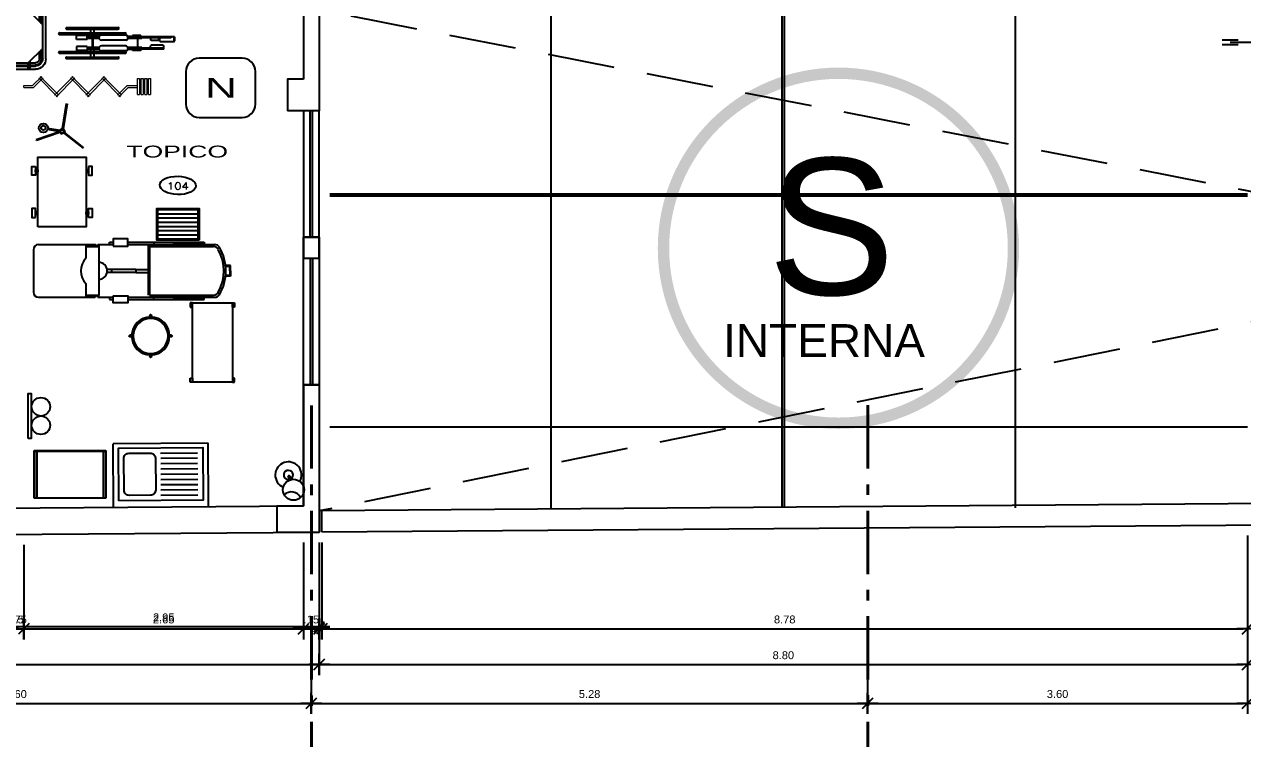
# Model space of a CAD drawing. Header units: millimetres. Extents: x 791 to 2661, y 209 to 602.
# Drawn here: x 1183.14 to 1194.69, y 471.18 to 477.95 of the extents above; entities that cross this region are included whole.
import ezdxf
from ezdxf.enums import TextEntityAlignment as Align

# ---------------------------------------------------------------- set-up
doc = ezdxf.new("R2010")
doc.units = ezdxf.units.MM
doc.header["$LTSCALE"] = 0.1
doc.header["$PDMODE"] = 3
for name, pattern in [('ACAD_ISO10W100', [18, 12, -3, 0, -3]), ('DASHDOT', [1, 0.5, -0.25, 0, -0.25]), ('HIDDEN', [9.525, 6.35, -3.175]), ('HIDDEN2', [4.7625, 3.175, -1.5875])]:
    doc.linetypes.add(name, pattern=pattern)
for name, color, linetype in [('01', 1, 'Continuous'), ('01-COTAS EJE', 1, 'Continuous'), ('02', 8, 'Continuous'), ('03', 8, 'Continuous'), ('06', 1, 'Continuous'), ('1TEXTO-05', 5, 'Continuous'), ('COLUMNAS', 1, 'Continuous'), ('DUDA', 7, 'Continuous'), ('Equipamiento', 1, 'Continuous'), ('Layer1', 1, 'Continuous'), ('N-AMB', 2, 'Continuous'), ('Pisos', 253, 'Continuous'), ('Proyecciones', 9, 'HIDDEN'), ('Sanitarios', 1, 'Continuous'), ('SEÑALES', 1, 'Continuous'), ('señalizacion', 1, 'Continuous')]:
    doc.layers.add(name, color=color, linetype=linetype)
doc.layers.add('EJES', color=1, linetype='DASHDOT', lineweight=40)
doc.layers.add('MUEBLES', color=8, linetype='HIDDEN2', lineweight=9)
doc.styles.add('0', font='romans.SHX', dxfattribs={"width": 1.5})
doc.styles.add('ROMANS', font='', dxfattribs={"oblique": 1, "height": 0.075})
doc.styles.add('SW-LEXBT', font='swissel.ttf')
doc.styles.get('ROMANS').set_extended_font_data('Arial')
doc.dimstyles.new('COTAS 50', dxfattribs={"dimscale": 2, "dimtxt": 1.5, "dimasz": 0.02, "dimexe": 0.05, "dimexo": 0.05, "dimgap": 0.025, "dimtad": 3, "dimzin": 4, "dimdsep": 46, "dimtxsty": 'ROMANS', "dimblk": 'LLL', "dimcen": 0, "dimdle": 0.18, "dimclrd": 256, "dimclre": 1, "dimclrt": 3, "dimadec": 0, "dimazin": 0, "dimtfac": 1, "dimtix": 1, "dimtofl": 0, "dimtmove": 1, "dimatfit": 3, "dimldrblk": 'OPEN90', "dimfxl": 0.18, "dimtolj": 1, "dimtzin": 0, "dimarcsym": 0})

# ---------------------------------------------------------------- blocks, each defined once
blk = doc.blocks.new('H-7')
for p, q in [((0, 0.01), (0.09, 0.01)), ((0, 0.01), (0, -0.01)), ((0.09, 0.01), (0.182, -0.082)), ((0.318, 0.096), (0.14, -0.082)), ((0.332, 0.082), (0.154, -0.096)), ((0.29, 0.082), (0.468, -0.096)), ((0.304, 0.096), (0.482, -0.082)), ((0.618, 0.096), (0.44, -0.082)), ((0.632, 0.082), (0.454, -0.096)), ((0.587, 0.082), (0.765, -0.096)), ((0.601, 0.096), (0.779, -0.082)), ((0.915, 0.096), (0.737, -0.082)), ((0.929, 0.082), (0.751, -0.096)), ((0.887, 0.082), (0.979, -0.01)), ((0.901, 0.096), (0.987, 0.01)), ((0.987, 0.01), (1.076, 0.01)), ((1.076, 0.075), (1.096, 0.075)), ((1.076, 0.075), (1.076, -0.075)), ((1.096, -0.075), (1.096, 0.075)), ((1.111, 0.075), (1.131, 0.075)), ((1.111, 0.075), (1.111, -0.075)), ((1.131, -0.075), (1.131, 0.075)), ((1.146, 0.075), (1.166, 0.075)), ((1.146, 0.075), (1.146, -0.075)), ((1.166, -0.075), (1.166, 0.075)), ((1.181, 0.075), (1.201, 0.075)), ((1.181, 0.075), (1.181, -0.075)), ((1.201, -0.075), (1.201, 0.075)), ((0, -0.01), (0.082, -0.01)), ((0.082, -0.01), (0.168, -0.096)), ((0.979, -0.01), (1.076, -0.01)), ((1.076, -0.075), (1.096, -0.075)), ((1.111, -0.075), (1.131, -0.075)), ((1.146, -0.075), (1.166, -0.075)), ((1.181, -0.075), (1.201, -0.075))]:
    blk.add_line(p, q)
blk = doc.blocks.new('B-9')
for p, q in [((-0.968, -0.065), (-0.618, -0.065)), ((-0.968, -0.115), (-0.618, -0.115)), ((-0.968, -0.165), (-0.618, -0.165)), ((-0.968, -0.215), (-0.618, -0.215)), ((-0.968, -0.215), (-0.618, -0.215)), ((-0.968, -0.265), (-0.618, -0.265)), ((-0.968, -0.315), (-0.618, -0.315)), ((-0.968, -0.365), (-0.618, -0.365)), ((-0.968, -0.415), (-0.618, -0.415)), ((-0.968, -0.465), (-0.618, -0.465))]:
    blk.add_line(p, q)
blk.add_lwpolyline([(-1.368, -0.015), (-1.368, -0.515), (-0.568, -0.515), (-0.568, -0.015)], close=True)
blk.add_lwpolyline([(-1.318, -0.115), (-1.318, -0.415, 0.414214), (-1.268, -0.465), (-1.068, -0.465, 0.414214), (-1.018, -0.415), (-1.018, -0.115, 0.414214), (-1.068, -0.065), (-1.268, -0.065, 0.414214)], format="xyb", close=True)
blk = doc.blocks.new('LLL')
for p, q in [((2.5, 0), (-2.5, 0)), ((0, 2.5), (0, -2.5))]:
    blk.add_line(p, q)
at = {"color": 3}
blk.add_line((-1.25, -1.25), (1.25, 1.25), dxfattribs=at)
at = {"layer": 'Defpoints', "color": 0, "linetype": 'ByBlock'}
blk.add_point((0, 0), dxfattribs=at)
blk.add_point((0, 0), dxfattribs=at)
blk = doc.blocks.new('*D273')
at = {"layer": '01-COTAS EJE', "color": 1, "lineweight": -2, "ltscale": 0.15, "transparency": 16777216}
for p, q in [((1185.931, 473.035), (1185.931, 472.116)), ((1180.181, 472.991), (1180.181, 472.116))]:
    blk.add_line(p, q, dxfattribs=at)
at = {"layer": '01-COTAS EJE', "lineweight": -2, "ltscale": 0.15, "transparency": 16777216}
blk.add_line((1180.221, 472.216), (1185.891, 472.216), dxfattribs=at)
at = {"layer": 'Defpoints', "color": 0, "ltscale": 0.15, "transparency": 16777216}
for p in [(1185.931, 473.135), (1180.181, 473.091), (1185.931, 472.216)]:
    blk.add_point(p, dxfattribs=at)
at = {"layer": '01-COTAS EJE', "lineweight": -2, "ltscale": 0.15, "transparency": 16777216, "xscale": 0.04, "yscale": 0.04, "zscale": 0.04, "rotation": 180}
blk.add_blockref('LLL', (1180.181, 472.216), dxfattribs=at)
at = {"layer": '01-COTAS EJE', "lineweight": -2, "ltscale": 0.15, "transparency": 16777216, "xscale": 0.04, "yscale": 0.04, "zscale": 0.04}
blk.add_blockref('LLL', (1185.931, 472.216), dxfattribs=at)
at = {"layer": '01-COTAS EJE', "color": 3, "ltscale": 0.15, "transparency": 16777216, "insert": (1183.056, 472.305), "char_height": 0.075, "attachment_point": 5, "style": 'ROMANS'}
blk.add_mtext('\\A1;5.75', dxfattribs=at)
blk = doc.blocks.new('_OPEN90')
at = {"color": 0, "linetype": 'ByBlock', "ltscale": 0.7}
for p, q in [((0, 0), (-1, 0)), ((-0.5, 0.5), (0, 0)), ((0, 0), (-0.5, -0.5))]:
    blk.add_line(p, q, dxfattribs=at)
blk = doc.blocks.new('*D274')
at = {"layer": '01-COTAS EJE', "color": 1, "lineweight": -2, "ltscale": 0.15, "transparency": 16777216}
for p, q in [((1185.931, 473.035), (1185.931, 472.137)), ((1182.981, 473.012), (1182.981, 472.137))]:
    blk.add_line(p, q, dxfattribs=at)
at = {"layer": '01-COTAS EJE', "lineweight": -2, "ltscale": 0.15, "transparency": 16777216}
blk.add_line((1185.891, 472.237), (1183.021, 472.237), dxfattribs=at)
at = {"layer": 'Defpoints', "color": 0, "ltscale": 0.15, "transparency": 16777216}
for p in [(1185.931, 473.135), (1182.981, 473.112), (1182.981, 472.237)]:
    blk.add_point(p, dxfattribs=at)
at = {"layer": '01-COTAS EJE', "lineweight": -2, "ltscale": 0.15, "transparency": 16777216, "xscale": 0.04, "yscale": 0.04, "zscale": 0.04, "rotation": 180}
blk.add_blockref('LLL', (1182.981, 472.237), dxfattribs=at)
at = {"layer": '01-COTAS EJE', "lineweight": -2, "ltscale": 0.15, "transparency": 16777216, "xscale": 0.04, "yscale": 0.04, "zscale": 0.04}
blk.add_blockref('LLL', (1185.931, 472.237), dxfattribs=at)
at = {"layer": '01-COTAS EJE', "color": 3, "ltscale": 0.15, "transparency": 16777216, "insert": (1184.456, 472.325), "char_height": 0.075, "attachment_point": 5, "style": 'ROMANS'}
blk.add_mtext('\\A1;2.95', dxfattribs=at)
blk = doc.blocks.new('*D227')
at = {"layer": '01-COTAS EJE', "color": 1, "lineweight": -2, "ltscale": 0.15, "transparency": 16777216}
for p, q in [((1182.981, 473.012), (1182.981, 472.116)), ((1183.131, 473.013), (1183.131, 472.116))]:
    blk.add_line(p, q, dxfattribs=at)
at = {"layer": '01-COTAS EJE', "lineweight": -2, "ltscale": 0.15, "transparency": 16777216}
for p, q in [((1182.941, 472.216), (1182.901, 472.216)), ((1183.171, 472.216), (1183.211, 472.216))]:
    blk.add_line(p, q, dxfattribs=at)
at = {"layer": 'Defpoints', "color": 0, "ltscale": 0.15, "transparency": 16777216}
for p in [(1182.981, 473.112), (1183.131, 473.113), (1183.131, 472.216)]:
    blk.add_point(p, dxfattribs=at)
at = {"layer": '01-COTAS EJE', "lineweight": -2, "ltscale": 0.15, "transparency": 16777216, "xscale": 0.04, "yscale": 0.04, "zscale": 0.04}
blk.add_blockref('LLL', (1182.981, 472.216), dxfattribs=at)
at = {"layer": '01-COTAS EJE', "lineweight": -2, "ltscale": 0.15, "transparency": 16777216, "xscale": 0.04, "yscale": 0.04, "zscale": 0.04, "rotation": 180}
blk.add_blockref('LLL', (1183.131, 472.216), dxfattribs=at)
at = {"layer": '01-COTAS EJE', "color": 3, "ltscale": 0.15, "transparency": 16777216, "insert": (1183.056, 472.305), "char_height": 0.075, "attachment_point": 5, "style": 'ROMANS'}
blk.add_mtext('\\A1;.15', dxfattribs=at)
blk = doc.blocks.new('*D228')
at = {"layer": '01-COTAS EJE', "color": 1, "lineweight": -2, "ltscale": 0.15, "transparency": 16777216}
for p, q in [((1185.781, 473.034), (1185.781, 472.116)), ((1183.131, 473.013), (1183.131, 472.116))]:
    blk.add_line(p, q, dxfattribs=at)
at = {"layer": '01-COTAS EJE', "lineweight": -2, "ltscale": 0.15, "transparency": 16777216}
blk.add_line((1183.171, 472.216), (1185.741, 472.216), dxfattribs=at)
at = {"layer": 'Defpoints', "color": 0, "ltscale": 0.15, "transparency": 16777216}
for p in [(1185.781, 473.134), (1183.131, 473.113), (1185.781, 472.216)]:
    blk.add_point(p, dxfattribs=at)
at = {"layer": '01-COTAS EJE', "lineweight": -2, "ltscale": 0.15, "transparency": 16777216, "xscale": 0.04, "yscale": 0.04, "zscale": 0.04, "rotation": 180}
blk.add_blockref('LLL', (1183.131, 472.216), dxfattribs=at)
at = {"layer": '01-COTAS EJE', "lineweight": -2, "ltscale": 0.15, "transparency": 16777216, "xscale": 0.04, "yscale": 0.04, "zscale": 0.04}
blk.add_blockref('LLL', (1185.781, 472.216), dxfattribs=at)
at = {"layer": '01-COTAS EJE', "color": 3, "ltscale": 0.15, "transparency": 16777216, "insert": (1184.456, 472.305), "char_height": 0.075, "attachment_point": 5, "style": 'ROMANS'}
blk.add_mtext('\\A1;2.65', dxfattribs=at)
blk = doc.blocks.new('*D275')
at = {"layer": '01-COTAS EJE', "color": 1, "lineweight": -2, "ltscale": 0.15, "transparency": 16777216}
for p, q in [((1185.781, 473.034), (1185.781, 472.116)), ((1185.931, 473.035), (1185.931, 472.116))]:
    blk.add_line(p, q, dxfattribs=at)
at = {"layer": '01-COTAS EJE', "lineweight": -2, "ltscale": 0.15, "transparency": 16777216}
for p, q in [((1185.741, 472.216), (1185.701, 472.216)), ((1185.971, 472.216), (1186.011, 472.216))]:
    blk.add_line(p, q, dxfattribs=at)
at = {"layer": 'Defpoints', "color": 0, "ltscale": 0.15, "transparency": 16777216}
for p in [(1185.781, 473.134), (1185.931, 473.135), (1185.931, 472.216)]:
    blk.add_point(p, dxfattribs=at)
at = {"layer": '01-COTAS EJE', "lineweight": -2, "ltscale": 0.15, "transparency": 16777216, "xscale": 0.04, "yscale": 0.04, "zscale": 0.04}
blk.add_blockref('LLL', (1185.781, 472.216), dxfattribs=at)
at = {"layer": '01-COTAS EJE', "lineweight": -2, "ltscale": 0.15, "transparency": 16777216, "xscale": 0.04, "yscale": 0.04, "zscale": 0.04, "rotation": 180}
blk.add_blockref('LLL', (1185.931, 472.216), dxfattribs=at)
at = {"layer": '01-COTAS EJE', "color": 3, "ltscale": 0.15, "transparency": 16777216, "insert": (1185.856, 472.305), "char_height": 0.075, "attachment_point": 5, "style": 'ROMANS'}
blk.add_mtext('\\A1;.15', dxfattribs=at)
blk = doc.blocks.new('*D276')
at = {"layer": '01-COTAS EJE', "color": 1, "lineweight": -2, "ltscale": 0.15, "transparency": 16777216}
for p, q in [((1185.956, 473.035), (1185.956, 472.116)), ((1194.731, 473.102), (1194.731, 472.116))]:
    blk.add_line(p, q, dxfattribs=at)
at = {"layer": '01-COTAS EJE', "lineweight": -2, "ltscale": 0.15, "transparency": 16777216}
blk.add_line((1185.996, 472.216), (1194.691, 472.216), dxfattribs=at)
at = {"layer": 'Defpoints', "color": 0, "ltscale": 0.15, "transparency": 16777216}
for p in [(1185.956, 473.135), (1194.731, 473.202), (1194.731, 472.216)]:
    blk.add_point(p, dxfattribs=at)
at = {"layer": '01-COTAS EJE', "lineweight": -2, "ltscale": 0.15, "transparency": 16777216, "xscale": 0.04, "yscale": 0.04, "zscale": 0.04, "rotation": 180}
blk.add_blockref('LLL', (1185.956, 472.216), dxfattribs=at)
at = {"layer": '01-COTAS EJE', "lineweight": -2, "ltscale": 0.15, "transparency": 16777216, "xscale": 0.04, "yscale": 0.04, "zscale": 0.04}
blk.add_blockref('LLL', (1194.731, 472.216), dxfattribs=at)
at = {"layer": '01-COTAS EJE', "color": 3, "ltscale": 0.15, "transparency": 16777216, "insert": (1190.344, 472.305), "char_height": 0.075, "attachment_point": 5, "style": 'ROMANS'}
blk.add_mtext('\\A1;8.78', dxfattribs=at)
blk = doc.blocks.new('*D278')
at = {"layer": '01-COTAS EJE', "color": 1, "lineweight": -2, "ltscale": 0.15, "transparency": 16777216}
for p, q in [((1185.931, 473.035), (1185.931, 471.778)), ((1162.856, 472.857), (1162.856, 471.778))]:
    blk.add_line(p, q, dxfattribs=at)
at = {"layer": '01-COTAS EJE', "lineweight": -2, "ltscale": 0.15, "transparency": 16777216}
blk.add_line((1162.896, 471.878), (1185.891, 471.878), dxfattribs=at)
at = {"layer": 'Defpoints', "color": 0, "ltscale": 0.15, "transparency": 16777216}
for p in [(1185.931, 473.135), (1162.856, 472.957), (1185.931, 471.878)]:
    blk.add_point(p, dxfattribs=at)
at = {"layer": '01-COTAS EJE', "lineweight": -2, "ltscale": 0.15, "transparency": 16777216, "xscale": 0.04, "yscale": 0.04, "zscale": 0.04, "rotation": 180}
blk.add_blockref('LLL', (1162.856, 471.878), dxfattribs=at)
at = {"layer": '01-COTAS EJE', "lineweight": -2, "ltscale": 0.15, "transparency": 16777216, "xscale": 0.04, "yscale": 0.04, "zscale": 0.04}
blk.add_blockref('LLL', (1185.931, 471.878), dxfattribs=at)
at = {"layer": '01-COTAS EJE', "color": 3, "ltscale": 0.15, "transparency": 16777216, "insert": (1174.394, 471.966), "char_height": 0.075, "attachment_point": 5, "style": 'ROMANS'}
blk.add_mtext('\\A1;23.08', dxfattribs=at)
blk = doc.blocks.new('*D279')
at = {"layer": '01-COTAS EJE', "color": 1, "lineweight": -2, "ltscale": 0.15, "transparency": 16777216}
for p, q in [((1185.931, 473.035), (1185.931, 471.778)), ((1194.731, 473.102), (1194.731, 471.778))]:
    blk.add_line(p, q, dxfattribs=at)
at = {"layer": '01-COTAS EJE', "lineweight": -2, "ltscale": 0.15, "transparency": 16777216}
blk.add_line((1185.971, 471.878), (1194.691, 471.878), dxfattribs=at)
at = {"layer": 'Defpoints', "color": 0, "ltscale": 0.15, "transparency": 16777216}
for p in [(1185.931, 473.135), (1194.731, 473.202), (1194.731, 471.878)]:
    blk.add_point(p, dxfattribs=at)
at = {"layer": '01-COTAS EJE', "lineweight": -2, "ltscale": 0.15, "transparency": 16777216, "xscale": 0.04, "yscale": 0.04, "zscale": 0.04, "rotation": 180}
blk.add_blockref('LLL', (1185.931, 471.878), dxfattribs=at)
at = {"layer": '01-COTAS EJE', "lineweight": -2, "ltscale": 0.15, "transparency": 16777216, "xscale": 0.04, "yscale": 0.04, "zscale": 0.04}
blk.add_blockref('LLL', (1194.731, 471.878), dxfattribs=at)
at = {"layer": '01-COTAS EJE', "color": 3, "ltscale": 0.15, "transparency": 16777216, "insert": (1190.331, 471.966), "char_height": 0.075, "attachment_point": 5, "style": 'ROMANS'}
blk.add_mtext('\\A1;8.80', dxfattribs=at)
blk = doc.blocks.new('*D234')
at = {"layer": '01-COTAS EJE', "color": 1, "lineweight": -2, "ltscale": 0.15, "transparency": 16777216}
for p, q in [((1180.256, 471.778), (1180.256, 471.41)), ((1185.856, 471.778), (1185.856, 471.41))]:
    blk.add_line(p, q, dxfattribs=at)
at = {"layer": '01-COTAS EJE', "lineweight": -2, "ltscale": 0.15, "transparency": 16777216}
blk.add_line((1180.296, 471.51), (1185.816, 471.51), dxfattribs=at)
at = {"layer": 'Defpoints', "color": 0, "ltscale": 0.15, "transparency": 16777216}
for p in [(1180.256, 471.878), (1185.856, 471.878), (1185.856, 471.51)]:
    blk.add_point(p, dxfattribs=at)
at = {"layer": '01-COTAS EJE', "lineweight": -2, "ltscale": 0.15, "transparency": 16777216, "xscale": 0.04, "yscale": 0.04, "zscale": 0.04, "rotation": 180}
blk.add_blockref('LLL', (1180.256, 471.51), dxfattribs=at)
at = {"layer": '01-COTAS EJE', "lineweight": -2, "ltscale": 0.15, "transparency": 16777216, "xscale": 0.04, "yscale": 0.04, "zscale": 0.04}
blk.add_blockref('LLL', (1185.856, 471.51), dxfattribs=at)
at = {"layer": '01-COTAS EJE', "color": 3, "ltscale": 0.15, "transparency": 16777216, "insert": (1183.056, 471.598), "char_height": 0.075, "attachment_point": 5, "style": 'ROMANS'}
blk.add_mtext('\\A1;5.60', dxfattribs=at)
blk = doc.blocks.new('*D235')
at = {"layer": '01-COTAS EJE', "color": 1, "lineweight": -2, "ltscale": 0.15, "transparency": 16777216}
for p, q in [((1185.856, 471.778), (1185.856, 471.41)), ((1191.131, 471.778), (1191.131, 471.41))]:
    blk.add_line(p, q, dxfattribs=at)
at = {"layer": '01-COTAS EJE', "lineweight": -2, "ltscale": 0.15, "transparency": 16777216}
blk.add_line((1185.896, 471.51), (1191.091, 471.51), dxfattribs=at)
at = {"layer": 'Defpoints', "color": 0, "ltscale": 0.15, "transparency": 16777216}
for p in [(1185.856, 471.878), (1191.131, 471.878), (1191.131, 471.51)]:
    blk.add_point(p, dxfattribs=at)
at = {"layer": '01-COTAS EJE', "lineweight": -2, "ltscale": 0.15, "transparency": 16777216, "xscale": 0.04, "yscale": 0.04, "zscale": 0.04, "rotation": 180}
blk.add_blockref('LLL', (1185.856, 471.51), dxfattribs=at)
at = {"layer": '01-COTAS EJE', "lineweight": -2, "ltscale": 0.15, "transparency": 16777216, "xscale": 0.04, "yscale": 0.04, "zscale": 0.04}
blk.add_blockref('LLL', (1191.131, 471.51), dxfattribs=at)
at = {"layer": '01-COTAS EJE', "color": 3, "ltscale": 0.15, "transparency": 16777216, "insert": (1188.494, 471.598), "char_height": 0.075, "attachment_point": 5, "style": 'ROMANS'}
blk.add_mtext('\\A1;5.28', dxfattribs=at)
blk = doc.blocks.new('*D236')
at = {"layer": '01-COTAS EJE', "color": 1, "lineweight": -2, "ltscale": 0.15, "transparency": 16777216}
for p, q in [((1191.131, 471.778), (1191.131, 471.41)), ((1194.731, 471.778), (1194.731, 471.41))]:
    blk.add_line(p, q, dxfattribs=at)
at = {"layer": '01-COTAS EJE', "lineweight": -2, "ltscale": 0.15, "transparency": 16777216}
blk.add_line((1191.171, 471.51), (1194.691, 471.51), dxfattribs=at)
at = {"layer": 'Defpoints', "color": 0, "ltscale": 0.15, "transparency": 16777216}
for p in [(1191.131, 471.878), (1194.731, 471.878), (1194.731, 471.51)]:
    blk.add_point(p, dxfattribs=at)
at = {"layer": '01-COTAS EJE', "lineweight": -2, "ltscale": 0.15, "transparency": 16777216, "xscale": 0.04, "yscale": 0.04, "zscale": 0.04, "rotation": 180}
blk.add_blockref('LLL', (1191.131, 471.51), dxfattribs=at)
at = {"layer": '01-COTAS EJE', "lineweight": -2, "ltscale": 0.15, "transparency": 16777216, "xscale": 0.04, "yscale": 0.04, "zscale": 0.04}
blk.add_blockref('LLL', (1194.731, 471.51), dxfattribs=at)
at = {"layer": '01-COTAS EJE', "color": 3, "ltscale": 0.15, "transparency": 16777216, "insert": (1192.931, 471.598), "char_height": 0.075, "attachment_point": 5, "style": 'ROMANS'}
blk.add_mtext('\\A1;3.60', dxfattribs=at)
blk = doc.blocks.new('S-RUEDAS2')
at = {"layer": 'Equipamiento'}
for p, q in [((-0.146, 0.253), (-0.146, -0.237)), ((-0.133, 0.253), (-0.133, -0.237)), ((-0.097, 0.32), (-0.097, -0.304)), ((-0.081, 0.32), (-0.081, -0.304)), ((0.081, 0.32), (0.081, -0.304)), ((0.097, 0.32), (0.097, -0.304)), ((0.133, 0.253), (0.133, -0.237)), ((0.146, 0.253), (0.146, -0.237)), ((-0.071, 0.058), (-0.071, 0.16)), ((-0.032, 0.16), (-0.071, 0.16)), ((-0.032, 0.058), (-0.032, 0.16)), ((0.032, 0.16), (0.071, 0.16)), ((0.032, 0.058), (0.032, 0.16)), ((0.071, 0.058), (0.071, 0.16)), ((-0.133, 0.024), (-0.097, 0.024)), ((-0.081, 0.024), (-0.061, 0.024)), ((-0.032, 0.058), (-0.071, 0.058)), ((-0.061, -0.056), (-0.061, 0.058)), ((-0.042, -0.055), (-0.042, 0.058)), ((-0.042, 0.008), (0.042, 0.008)), ((-0.042, 0), (0.042, 0)), ((0.032, 0.058), (0.071, 0.058)), ((0.042, -0.055), (0.042, 0.058)), ((0.061, -0.056), (0.061, 0.058)), ((0.061, 0.024), (0.081, 0.024)), ((0.097, 0.024), (0.133, 0.024)), ((-0.133, -0.008), (-0.097, -0.008)), ((-0.081, -0.008), (-0.061, -0.008)), ((-0.074, -0.308), (-0.074, -0.077)), ((-0.028, -0.308), (-0.028, -0.077)), ((0.028, -0.308), (0.028, -0.077)), ((0.061, -0.008), (0.081, -0.008)), ((0.074, -0.308), (0.074, -0.077)), ((0.097, -0.008), (0.133, -0.008)), ((-0.061, -0.462), (-0.061, -0.329)), ((-0.042, -0.462), (-0.042, -0.329)), ((0.042, -0.462), (0.042, -0.329)), ((0.061, -0.462), (0.061, -0.329)), ((-0.071, -0.451), (-0.071, -0.371)), ((-0.061, -0.371), (-0.071, -0.371)), ((-0.061, -0.451), (-0.071, -0.451)), ((-0.061, -0.462), (-0.042, -0.462)), ((-0.058, -0.668), (-0.058, -0.462)), ((-0.048, -0.668), (-0.048, -0.462)), ((-0.042, -0.422), (0.042, -0.422)), ((0.061, -0.462), (0.042, -0.462)), ((0.048, -0.74), (0.048, -0.462)), ((0.058, -0.772), (0.058, -0.462)), ((0.071, -0.371), (0.061, -0.371)), ((0.071, -0.451), (0.061, -0.451)), ((0.071, -0.451), (0.071, -0.371)), ((-0.048, -0.542), (-0.027, -0.542)), ((-0.019, -0.55), (-0.027, -0.542)), ((-0.019, -0.66), (-0.019, -0.55)), ((0.023, -0.55), (0.031, -0.542)), ((0.023, -0.62), (0.023, -0.55)), ((0.048, -0.542), (0.031, -0.542)), ((-0.058, -0.668), (-0.027, -0.668)), ((-0.019, -0.66), (-0.027, -0.668)), ((0.02, -0.63), (0.012, -0.638)), ((0.012, -0.765), (0.012, -0.638)), ((0.048, -0.63), (0.02, -0.63)), ((0.048, -0.62), (0.023, -0.62)), ((0.023, -0.62), (0.031, -0.627)), ((0.048, -0.627), (0.031, -0.627)), ((0.058, -0.765), (0.012, -0.765)), ((0.012, -0.765), (0.02, -0.772)), ((0.058, -0.772), (0.02, -0.772)), ((0.058, -0.74), (0.048, -0.74))]:
    blk.add_line(p, q, dxfattribs=at)
for centre, radius, start, end in [((-0.14, 0.253), 0.00653, 360, 180), ((-0.089, 0.32), 0.00816, 360, 180), ((0.089, 0.32), 0.00816, 360, 180), ((0.14, 0.253), 0.00653, 0, 180), ((-0.051, -0.077), 0.0231, 360, 180), ((0.051, -0.077), 0.0231, 360, 180), ((-0.14, -0.237), 0.00653, 180, 0), ((-0.089, -0.304), 0.00816, 180, 0), ((-0.051, -0.308), 0.0231, 180, 0), ((0.051, -0.308), 0.0231, 180, 0), ((0.089, -0.304), 0.00816, 180, 0), ((0.14, -0.237), 0.00653, 180, 0)]:
    blk.add_arc(centre, radius, start, end, dxfattribs=at)
blk = doc.blocks.new('A$C307637C7')
at = {"layer": 'Equipamiento'}
for p, q in [((0.1, 0.62), (1.8, 0.62)), ((0.1, 0.59), (0.148, 0.59)), ((0.1, 0.58), (0.148, 0.58)), ((0.148, 0.62), (0.148, 0.54)), ((0.168, 0.62), (0.168, 0.56)), ((0.168, 0.59), (1.732, 0.59)), ((0.168, 0.58), (1.732, 0.58)), ((1.732, 0.62), (1.732, 0.56)), ((1.752, 0.62), (1.752, 0.54)), ((1.752, 0.59), (1.8, 0.59)), ((1.752, 0.58), (1.8, 0.58)), ((0, 0.1), (0, 0.52)), ((0.168, 0.56), (0.03, 0.422)), ((0.03, 0.1), (0.03, 0.52)), ((0.04, 0.432), (0.04, 0.52)), ((0.06, 0.452), (0.06, 0.52)), ((0.1, 0.56), (0.148, 0.56)), ((0.168, 0.56), (1.732, 0.56)), ((1.732, 0.56), (1.87, 0.422)), ((1.752, 0.56), (1.8, 0.56)), ((1.84, 0.52), (1.84, 0.452)), ((1.86, 0.52), (1.86, 0.432)), ((1.87, 0.52), (1.87, 0.1)), ((1.9, 0.52), (1.9, 0.1)), ((0.168, 0.06), (0.03, 0.198)), ((0.04, 0.1), (0.04, 0.188)), ((0.06, 0.1), (0.06, 0.168)), ((1.732, 0.06), (1.87, 0.198)), ((1.84, 0.168), (1.84, 0.1)), ((1.86, 0.188), (1.86, 0.1)), ((0.148, 0.06), (0.1, 0.06)), ((0.148, 0.04), (0.1, 0.04)), ((0.148, 0.03), (0.1, 0.03)), ((1.8, 0), (0.1, 0)), ((0.148, 0.08), (0.148, 0)), ((1.732, 0.06), (0.168, 0.06)), ((0.168, 0.06), (0.168, 0)), ((1.732, 0.04), (0.168, 0.04)), ((1.732, 0.03), (0.168, 0.03)), ((1.732, 0.06), (1.732, 0)), ((1.752, 0.08), (1.752, 0)), ((1.8, 0.06), (1.752, 0.06)), ((1.8, 0.04), (1.752, 0.04))]:
    blk.add_line(p, q, dxfattribs=at)
for centre, radius, start, end in [((0.1, 0.52), 0.1, 90, 180), ((0.1, 0.52), 0.07, 90, 180), ((0.1, 0.52), 0.06, 90, 180), ((1.8, 0.52), 0.1, 360, 90), ((1.8, 0.52), 0.07, 0, 90), ((1.8, 0.52), 0.06, 0, 90), ((0.1, 0.52), 0.04, 90, 180), ((1.8, 0.52), 0.04, 360, 90), ((0.1, 0.1), 0.1, 180, 270), ((0.1, 0.1), 0.07, 180, 270), ((0.1, 0.1), 0.06, 180, 270), ((0.1, 0.1), 0.04, 180, 270), ((1.8, 0.1), 0.07, 270, 0), ((1.8, 0.1), 0.1, 270, 0), ((1.8, 0.1), 0.06, 270, 0), ((1.8, 0.1), 0.04, 270, 0)]:
    blk.add_arc(centre, radius, start, end, dxfattribs=at)
blk = doc.blocks.new('BLOCK1')
at = {"layer": 'Equipamiento'}
for p, q in [((-4.363, 0.27), (-3.913, 0.27)), ((-3.913, 0.144), (-3.913, 0.27)), ((-3.913, 0.27), (-3.827, 0.27)), ((-3.913, 0.251), (-3.793, 0.251)), ((-3.817, 0.258), (-3.827, 0.27)), ((-3.802, 0.258), (-3.817, 0.258)), ((-3.802, 0.27), (-3.802, 0.251)), ((-3.802, 0.27), (-3.793, 0.27)), ((-3.793, 0.27), (-3.793, 0.251)), ((-3.793, 0.27), (-3.658, 0.27)), ((-3.793, 0.251), (-3.793, -0.21)), ((-3.691, 0.27), (-3.691, 0.292)), ((-3.691, 0.292), (-3.658, 0.292)), ((-3.517, 0.292), (-3.272, 0.292)), ((-3.517, 0.27), (-2.692, 0.27)), ((-3.323, 0.27), (-3.323, -0.21)), ((-3.313, 0.251), (-3.313, -0.21)), ((-3.313, 0.251), (-2.704, 0.251)), ((-3.272, 0.292), (-3.272, 0.27)), ((-3.081, 0.281), (-3.081, 0.292)), ((-3.081, 0.292), (-2.795, 0.292)), ((-2.795, 0.281), (-3.081, 0.281)), ((-3.063, 0.281), (-3.063, 0.27)), ((-2.812, 0.281), (-2.812, 0.27)), ((-2.795, 0.292), (-2.795, 0.281)), ((-4.413, 0.22), (-4.413, -0.18)), ((-3.441, 0.035), (-3.673, 0.035)), ((-3.673, 0.035), (-3.673, 0.005)), ((-3.441, 0.005), (-3.673, 0.005)), ((-3.441, 0.035), (-3.441, 0.005)), ((-2.543, 0.07), (-2.59, 0.07)), ((-2.55, 0.062), (-2.59, 0.062)), ((-2.55, 0.02), (-2.55, 0.062)), ((-2.55, 0.02), (-2.55, -0.022)), ((-2.543, 0.02), (-2.543, 0.07)), ((-2.543, 0.02), (-2.543, -0.029)), ((-3.913, -0.23), (-3.913, -0.103)), ((-2.55, -0.022), (-2.59, -0.022)), ((-2.543, -0.029), (-2.59, -0.029)), ((-4.363, -0.23), (-3.913, -0.23)), ((-3.913, -0.21), (-3.793, -0.21)), ((-3.913, -0.23), (-3.827, -0.23)), ((-3.817, -0.217), (-3.827, -0.23)), ((-3.802, -0.217), (-3.817, -0.217)), ((-3.802, -0.23), (-3.802, -0.21)), ((-3.802, -0.23), (-3.793, -0.23)), ((-3.793, -0.23), (-3.793, -0.21)), ((-3.793, -0.23), (-3.658, -0.23)), ((-3.691, -0.23), (-3.691, -0.251)), ((-3.517, -0.23), (-2.692, -0.23)), ((-3.313, -0.21), (-2.704, -0.21)), ((-3.272, -0.251), (-3.272, -0.23)), ((-3.063, -0.241), (-3.063, -0.23)), ((-2.812, -0.241), (-2.812, -0.23)), ((-3.691, -0.251), (-3.658, -0.251)), ((-3.517, -0.251), (-3.272, -0.251)), ((-3.081, -0.241), (-3.081, -0.251)), ((-2.795, -0.241), (-3.081, -0.241)), ((-3.081, -0.251), (-2.795, -0.251)), ((-2.795, -0.251), (-2.795, -0.241))]:
    blk.add_line(p, q, dxfattribs=at)
for points in [[(-3.658, 0.256), (-3.517, 0.256), (-3.517, 0.324), (-3.658, 0.324)], [(-3.658, -0.215), (-3.517, -0.215), (-3.517, -0.284), (-3.658, -0.284)]]:
    blk.add_lwpolyline(points, close=True, dxfattribs=at)
for centre, radius, start, end in [((-4.363, 0.22), 0.05, 90, 180), ((-2.704, 0.201), 0.05, 28.7276, 90), ((-2.692, 0.22), 0.05, 30.3481, 90), ((-3.034, 0.02), 0.446, 329.6519, 30.3481), ((-3.784, 0.02), 0.178, 136.1158, 223.8842), ((-3.034, 0.02), 0.426, 331.2724, 28.7276), ((-3.793, 0.02), 0.0805, 270, 90), ((-4.363, -0.18), 0.05, 180, 270), ((-2.704, -0.16), 0.05, 270, 331.2724), ((-2.692, -0.18), 0.05, 270, 329.6519)]:
    blk.add_arc(centre, radius, start, end, dxfattribs=at)
at = {"layer": 'Layer1'}
for p, q in [((-3.272, 0.292), (-3.081, 0.292)), ((-3.673, 0.035), (-3.714, 0.035)), ((-3.673, 0.005), (-3.714, 0.005)), ((-3.441, 0.035), (-3.323, 0.035)), ((-3.441, 0.005), (-3.323, 0.005)), ((-3.272, -0.251), (-3.081, -0.251))]:
    blk.add_line(p, q, dxfattribs=at)
blk = doc.blocks.new('N-5')
at = {"layer": 'Equipamiento'}
blk.add_lwpolyline([(0.049, -0.018), (0.048, -0.019, 0.414214), (0.048, -0.032), (0.067, -0.054), (0.082, -0.041), (0.063, -0.019, 0.414214)], format="xyb", close=True, dxfattribs=at)
blk.add_circle((0.135, -0.127), 0.1, dxfattribs=at)
for centre, radius, start, end in [((0.044, -0.011), 0.125, 350.0665, 266.2743), ((0.044, -0.011), 0.045, 322.2959, 296.373), ((0.155, -0.248), 0.1, 47.2008, 151.3076)]:
    blk.add_arc(centre, radius, start, end, dxfattribs=at)
blk = doc.blocks.new('MA-12')
for points in [[(0.089, 0.48), (0.172, 0.48), (0.172, 0.516), (0.089, 0.516)], [(0.119, 0.46), (0.143, 0.46), (0.143, 0.48), (0.119, 0.48)], [(0.571, 0.48), (0.488, 0.48), (0.488, 0.516), (0.571, 0.516)], [(0.541, 0.46), (0.517, 0.46), (0.517, 0.48), (0.541, 0.48)], [(0, 0), (0.66, 0), (0.66, 0.46), (0, 0.46)], [(0.089, -0.02), (0.172, -0.02), (0.172, -0.056), (0.089, -0.056)], [(0.119, 0), (0.143, 0), (0.143, -0.02), (0.119, -0.02)], [(0.571, -0.02), (0.488, -0.02), (0.488, -0.056), (0.571, -0.056)], [(0.541, 0), (0.517, 0), (0.517, -0.02), (0.541, -0.02)]]:
    blk.add_lwpolyline(points, close=True)
blk = doc.blocks.new('A$C09773600')
at = {"layer": 'Equipamiento'}
for p, q in [((-0.38, 0.7525), (-0.4, 0.7525)), ((-0.4, 0.7525), (-0.4, 0.7125)), ((-0.4, 0.7125), (-0.38, 0.7125)), ((-0.38, 0.7525), (0, 0.7525)), ((-0.38, 0.7125), (-0.38, 0.7525)), ((-0.38, 0), (-0.38, 0.7525)), ((0, 0.7525), (0.02, 0.7525)), ((0, 0.7125), (0, 0.7525)), ((0, 0.7525), (0, 0)), ((0.02, 0.7125), (0, 0.7125)), ((0.02, 0.7525), (0.02, 0.7125)), ((-0.4, 0), (-0.4, 0.04)), ((-0.4, 0.04), (-0.38, 0.04)), ((-0.38, 0), (-0.4, 0)), ((-0.38, 0.04), (-0.38, 0)), ((0, 0), (-0.38, 0)), ((0.02, 0.04), (0, 0.04)), ((0, 0.04), (0, 0)), ((0, 0), (0.02, 0)), ((0.02, 0), (0.02, 0.04))]:
    blk.add_line(p, q, dxfattribs=at)
blk = doc.blocks.new('MA-47')
for p, q in [((-0.1, 0.01), (-0.1, 0.39)), ((-0.06, 0.01), (-0.06, 0.39)), ((-0.02, 0.01), (-0.02, 0.39)), ((0.02, 0.01), (0.02, 0.39)), ((0.06, 0.01), (0.06, 0.39)), ((0.1, 0.01), (0.1, 0.39))]:
    blk.add_line(p, q)
for points in [[(0.15, 0.4), (0.15, 0), (-0.15, 0), (-0.15, 0.4)], [(0.14, 0.39), (0.14, 0.01), (-0.14, 0.01), (-0.14, 0.39)]]:
    blk.add_lwpolyline(points, close=True)
blk = doc.blocks.new('A$C43255245')
at = {"layer": 'Equipamiento', "rotation": 90}
blk.add_blockref('MA-47', (0.4, 0.15), dxfattribs=at)
blk = doc.blocks.new('D-9')
at = {"layer": 'Equipamiento', "linetype": 'Continuous'}
for p, q in [((0.021, -0.088), (0.016, -0.09)), ((0.091, -0.313), (0.016, -0.09)), ((0.095, -0.31), (0.021, -0.088)), ((0.136, -0.112), (0.136, -0.111)), ((0.146, -0.113), (0.146, -0.113)), ((0.097, -0.317), (0.119, -0.194)), ((0.107, -0.319), (0.129, -0.196)), ((0.075, -0.334), (0.076, -0.324)), ((0.085, -0.348), (0.075, -0.334)), ((0.076, -0.324), (0.099, -0.308)), ((0.123, -0.342), (0.1, -0.358)), ((0.109, -0.31), (0.124, -0.332)), ((0.123, -0.342), (0.124, -0.332)), ((0.125, -0.346), (0.362, -0.387)), ((0.127, -0.336), (0.364, -0.377)), ((0.085, -0.348), (-0.061, -0.533)), ((0.088, -0.352), (-0.057, -0.536)), ((0.085, -0.348), (0.09, -0.356)), ((0.1, -0.358), (0.09, -0.356))]:
    blk.add_line(p, q, dxfattribs=at)
for centre, radius in [((0.133, -0.156), 0.0439), ((0.134, -0.155), 0.0213), ((0.1, -0.333), 0.0155)]:
    blk.add_circle(centre, radius, dxfattribs=at)
blk = doc.blocks.new('MA-29')
for p, q in [((-0.137, 0.188), (-0.137, -0.492)), ((0.313, 0.188), (-0.137, 0.188)), ((0.308, 0.183), (-0.137, 0.183)), ((0.308, 0.163), (-0.137, 0.163)), ((0.308, -0.487), (0.308, 0.183)), ((0.313, -0.492), (0.313, 0.188)), ((0.308, -0.467), (-0.137, -0.467)), ((-0.137, -0.487), (0.308, -0.487)), ((-0.137, -0.492), (0.313, -0.492))]:
    blk.add_line(p, q)
blk = doc.blocks.new('MA-32-34')
for p, q in [((-0.008, 0.18), (-0.008, 0.195)), ((0.007, 0.18), (0.007, 0.195)), ((-0.195, 0.007), (-0.18, 0.007)), ((0.18, 0.007), (0.195, 0.007)), ((-0.195, -0.008), (-0.18, -0.008)), ((0.18, -0.008), (0.195, -0.008)), ((-0.008, -0.195), (-0.008, -0.18)), ((0.007, -0.195), (0.007, -0.18))]:
    blk.add_line(p, q)
for radius in [0.18, 0.165]:
    blk.add_circle((0, 0), radius)
for centre, radius, start, end in [((0, 0.195), 0.0075, 358.8979, 181.1021), ((-0.195, 0), 0.0075, 88.8979, 271.1021), ((-0.186, 0.001), 0.01, 5, 90), ((0.195, 0), 0.0075, 268.8979, 91.1021), ((0, -0.195), 0.0075, 178.8979, 1.1021)]:
    blk.add_arc(centre, radius, start, end)
blk = doc.blocks.new('A$C13DF0C86')
at = {"layer": 'Equipamiento'}
blk.add_lwpolyline([(-0.127, 0.12), (0.302, 0.12), (0.302, 0.092), (-0.127, 0.092)], close=True, dxfattribs=at)
for centre in [(0, 0), (0.175, 0)]:
    blk.add_circle(centre, 0.0876, dxfattribs=at)
blk = doc.blocks.new('A$C771B6A67')
at = {"layer": 'señalizacion', "ltscale": 0.1}
h = blk.add_hatch(color=256, dxfattribs=at)
h.paths.add_polyline_path([(1.643, -1.718, -1), (-1.783, -1.718, -1)])
h.paths.add_polyline_path([(-1.675, -1.718, 1), (1.536, -1.718, 1)], flags=16)
at = {"layer": 'señalizacion', "ltscale": 0.1, "style": 'SW-LEXBT'}
for s, height, p in [('S', 1.296, (-0.741, -2.16)), ('INTERNA', 0.3122, (-1.164, -2.75))]:
    blk.add_text(s, height=height, dxfattribs=at).set_placement(p)
blk = doc.blocks.new('A$C4DE02C67')
at = {"layer": 'SEÑALES', "color": 2}
blk.add_lwpolyline([(0.0844, 0), (0.3556, 0, 0.414214), (0.4399, 0.0844), (0.4399, 0.2906, 0.414214), (0.3556, 0.375), (0.0844, 0.375, 0.414214), (0, 0.2906), (0, 0.0844, 0.414214)], format="xyb", close=True, dxfattribs=at)
at = {"layer": 'SEÑALES', "color": 2, "style": 'ROMANS', "width": 1.6}
blk.add_attdef('N', text='', height=0.125, dxfattribs=at).set_placement((0.2219, 0.1875), align=Align.MIDDLE_CENTER)
blk = doc.blocks.new('A$C19FD3893')
at = {"layer": 'SEÑALES', "color": 2}
blk.add_blockref('A$C4DE02C67', (-0.22, -0.375), dxfattribs=at).add_auto_attribs({'N': 'N'})

msp = doc.modelspace()

# ---------------------------------------------------------------- linework, layer by layer
at = {"layer": '01'}
for p, q in [((1194.5682, 477.7791), (1194.8636, 477.7791)), ((1185.8464, 475.9291), (1185.8464, 477.1291)), ((1185.8664, 475.9291), (1185.8664, 477.1291)), ((1185.8464, 475.7291), (1185.8464, 474.5291)), ((1185.8664, 475.7291), (1185.8664, 474.5291))]:
    msp.add_line(p, q, dxfattribs=at)
at = {"layer": '02'}
for p, q in [((1185.7814, 477.1291), (1185.7814, 475.9291)), ((1185.9314, 475.9291), (1185.9314, 477.1291)), ((1185.7814, 474.5291), (1185.7814, 475.7291)), ((1185.9314, 475.7291), (1185.9314, 474.5291)), ((1184.8767, 473.9766), (1183.9768, 473.9697)), ((1183.9814, 473.3697), (1183.9768, 473.9697)), ((1184.8814, 473.3766), (1184.8767, 473.9766)), ((1209.3893, 473.5149), (1185.9564, 473.3349)), ((1185.9564, 473.1349), (1185.9564, 473.3349)), ((1185.9564, 473.1349), (1209.3893, 473.3149))]:
    msp.add_line(p, q, dxfattribs=at)
at = {"layer": '03'}
for p, q in [((1194.4931, 477.7584), (1194.6431, 477.7581)), ((1194.4933, 477.8024), (1194.6433, 477.8021))]:
    msp.add_line(p, q, dxfattribs=at)
at = {"layer": '06'}
for p, q in [((1185.7814, 478.3291), (1185.7814, 477.4291)), ((1185.9314, 478.3291), (1185.9314, 477.1291)), ((1185.9314, 477.1291), (1185.6314, 477.1291)), ((1185.7814, 475.9291), (1185.7814, 475.7291)), ((1185.7814, 475.7291), (1185.7814, 475.9291)), ((1185.7814, 475.9291), (1185.7814, 475.7291)), ((1185.9314, 475.9291), (1185.7814, 475.9291)), ((1185.9314, 475.9291), (1185.9314, 475.7291)), ((1185.9314, 475.7291), (1185.9314, 475.9291)), ((1185.9314, 475.9291), (1185.9314, 475.7291)), ((1185.9314, 475.7291), (1185.7814, 475.7291)), ((1185.7814, 474.5291), (1185.7814, 473.3835)), ((1185.9314, 474.5291), (1185.7814, 474.5291)), ((1185.9314, 474.5291), (1185.9314, 473.1347)), ((1180.3314, 473.3417), (1185.7814, 473.3835)), ((1162.8814, 472.9576), (1185.9314, 473.1347))]:
    msp.add_line(p, q, dxfattribs=at)
msp.add_lwpolyline([(1185.7814, 477.4291), (1185.6314, 477.4291), (1185.6314, 477.1291)], dxfattribs=at)
at = {"layer": 'COLUMNAS', "ltscale": 0.15}
for points in [[(1185.7814, 475.9291), (1185.9314, 475.9291), (1185.9314, 475.7291), (1185.7814, 475.7291)], [(1185.7814, 474.5291), (1185.9314, 474.5291), (1185.9314, 473.1347), (1185.5314, 473.1316), (1185.5314, 473.3816), (1185.7814, 473.3835)]]:
    msp.add_lwpolyline(points, close=True, dxfattribs=at)
at = {"layer": 'EJES', "linetype": 'ACAD_ISO10W100', "ltscale": 0.5}
for p, q in [((1185.8564, 474.3355), (1185.8564, 470.3365)), ((1191.1314, 474.3361), (1191.1314, 470.3371))]:
    msp.add_line(p, q, dxfattribs=at)
at = {"layer": 'N-AMB', "ltscale": 0.5}
msp.add_ellipse((1184.59, 476.4212), major_axis=(0.1707, -0.0044), ratio=0.5069872, dxfattribs=at)
at = {"layer": 'Pisos', "ltscale": 0.15}
for p, q in [((1188.1314, 473.3516), (1188.1314, 485.2441)), ((1190.3214, 473.3654), (1190.3214, 485.2052)), ((1190.3414, 473.3654), (1190.3414, 485.2052)), ((1192.5314, 473.3654), (1192.5314, 485.2441)), ((1194.7314, 476.3391), (1186.0314, 476.3391)), ((1194.7314, 476.3191), (1186.0314, 476.3191)), ((1194.7314, 474.1291), (1186.0314, 474.1291))]:
    msp.add_line(p, q, dxfattribs=at)
at = {"layer": 'Proyecciones'}
for p, q in [((1209.3893, 478.0791), (1185.9314, 473.3349)), ((1186.2314, 478.0291, -0.003), (1209.3893, 473.5149))]:
    msp.add_line(p, q, dxfattribs=at)

# ---------------------------------------------------------------- block references
at = {"layer": 'DUDA'}
msp.add_blockref('A$C09773600', (1185.1081, 474.5546), dxfattribs=at)
at = {"layer": 'Equipamiento', "linetype": 'Continuous', "xscale": -1, "rotation": 180}
msp.add_blockref('A$C307637C7', (1181.4393, 478.1424), dxfattribs=at)
at = {"layer": 'Equipamiento'}
for name, p, rotation in [('S-RUEDAS2', (1183.7881, 477.7715), 89.99999999999999), ('A$C43255245', (1184.7916, 476.203), 180)]:
    msp.add_blockref(name, p, dxfattribs=dict(at, rotation=rotation))
at = {"layer": 'Equipamiento', "lineweight": -2}
for name, p, rotation in [('D-9', (1183.1603, 476.8319), 90.29717843429825), ('N-5', (1185.6008, 473.6993), 340.9648111171633)]:
    msp.add_blockref(name, p, dxfattribs=dict(at, rotation=rotation))
at = {"layer": 'Equipamiento', "lineweight": -2, "xscale": -1}
for name, p, rotation in [('MA-12', (1183.2624, 476.029), 270), ('MA-32-34', (1184.3324, 474.9936), 90)]:
    msp.add_blockref(name, p, dxfattribs=dict(at, rotation=rotation))
at = {"layer": 'Equipamiento', "linetype": 'ByBlock', "lineweight": -2}
msp.add_blockref('BLOCK1', (1187.6337, 475.5904), dxfattribs=at)
at = {"layer": 'Equipamiento', "color": 3, "rotation": 89.99999999999999}
msp.add_blockref('A$C13DF0C86', (1183.2918, 474.1473), dxfattribs=at)
at = {"layer": 'Equipamiento', "linetype": 'ByBlock', "lineweight": -2, "xscale": -1, "rotation": 270}
msp.add_blockref('MA-29', (1183.7202, 473.5942), dxfattribs=at)
at = {"layer": 'MUEBLES', "lineweight": -2, "xscale": -1, "rotation": 180}
msp.add_blockref('H-7', (1183.1314, 477.3586), dxfattribs=at)
at = {"layer": 'Sanitarios', "xscale": -1, "rotation": 180.440181229421}
msp.add_blockref('B-9', (1185.3991, 473.4264), dxfattribs=at)
at = {"layer": 'señalizacion', "ltscale": 0.15, "xscale": 1.5, "yscale": 1.5, "zscale": 1.5}
msp.add_blockref('A$C19FD3893', (1184.9969, 477.6273), dxfattribs=at)
at = {"layer": 'señalizacion', "ltscale": 0.15}
msp.add_blockref('A$C771B6A67', (1190.9241, 477.5437), dxfattribs=at)

# ---------------------------------------------------------------- texts
at = {"layer": '1TEXTO-05', "style": 'ROMANS', "width": 1.6}
msp.add_text('TOPICO', height=0.1125, dxfattribs=at).set_placement((1184.5846, 476.6861), align=Align.CENTER)
at = {"layer": 'N-AMB', "color": 3, "ltscale": 0.5, "style": '0', "width": 1.2}
msp.add_text('104', height=0.06743, dxfattribs=at).set_placement((1184.5907, 476.4158), align=Align.MIDDLE)

# ---------------------------------------------------------------- dimensions: what is measured, and where the dimension line sits
at = {"layer": '01-COTAS EJE', "ltscale": 0.15}
for base, p1, p2, picture, middle in [((1185.9313657477, 471.8775824372), (1162.8563657477, 472.9574146145), (1185.9313657477, 473.1346943687), '*D278', (1174.3938657477, 471.9659009911)), ((1185.9314, 472.2165), (1180.1814, 473.0905), (1185.9314, 473.1347), '*D273', (1183.0564, 472.3046)), ((1182.9814, 472.2368), (1185.9314, 473.1347), (1182.9814, 473.112), '*D274', (1184.4564, 472.3251)), ((1185.7814, 472.2165), (1183.1314, 473.1132), (1185.7814, 473.1335), '*D228', (1184.4564, 472.3048)), ((1185.9314, 472.2165), (1185.7814, 473.1335), (1185.9314, 473.1347), '*D275', (1185.8564, 472.3048)), ((1194.7314, 471.8776), (1185.9314, 473.1347), (1194.7314, 473.2023), '*D279', (1190.3314, 471.9659)), ((1194.7313657477, 472.2164595251), (1185.9563657477, 473.1348864377), (1194.7313657477, 473.2023026823), '*D276', (1190.3438657477, 472.304778079)), ((1183.1314, 472.2165), (1182.9814, 473.112), (1183.1314, 473.1132), '*D227', (1183.0564, 472.3048)), ((1185.8564, 471.5098), (1180.2564, 471.8776), (1185.8564, 471.8776), '*D234', (1183.0564, 471.5981)), ((1191.1313657477, 471.5098280299), (1185.8563657477, 471.8775824372), (1191.1313657477, 471.8775824372), '*D235', (1188.4938657477, 471.5981465838)), ((1194.7314, 471.5098), (1191.1314, 471.8776), (1194.7314, 471.8776), '*D236', (1192.9314, 471.5981))]:
    dim = msp.add_linear_dim(base=base, p1=p1, p2=p2, dimstyle='COTAS 50', dxfattribs=at)
    dim.commit()
    dim.dimension.update_dxf_attribs({"geometry": picture, "text_midpoint": middle})

doc.saveas('drawing.dxf')
